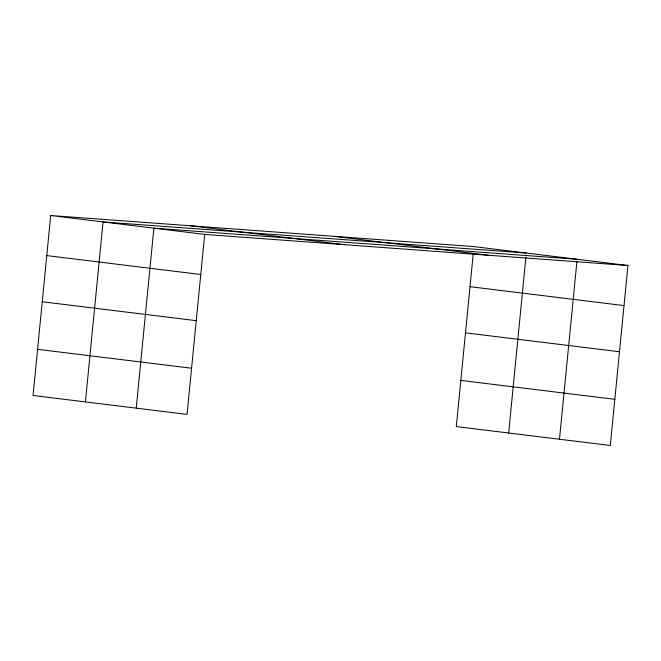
<?xml version="1.0" encoding="UTF-8"?>
<svg xmlns="http://www.w3.org/2000/svg" width="661" height="661" viewBox="0 0 661 661"><rect width="100%" height="100%" fill="white"/><g stroke="black" fill="none" stroke-linecap="round" stroke-linejoin="round"><path stroke-width="0.99" d="M50.699 215.519L33.05 395.493L187.055 414.397L204.703 234.424L50.699 215.519L473.945 246.603L627.95 265.507L610.301 445.481L456.297 426.576L473.243 253.791M85.409 401.921L103.058 221.947L526.305 253.031M136.232 408.159L153.881 228.185L577.127 259.269M508.656 433.005L525.9 257.137M559.479 439.243L576.929 261.326M204.703 234.424L627.95 265.507M334.276 236.341L488.281 255.253M190.368 225.773L344.373 244.686M470.012 286.676L624.017 305.589M46.766 255.592L200.77 274.505M465.493 332.847L619.497 351.751M42.238 301.763L196.243 320.668M460.824 380.406L614.829 399.318M37.578 349.322L191.583 368.235"/></g></svg>
